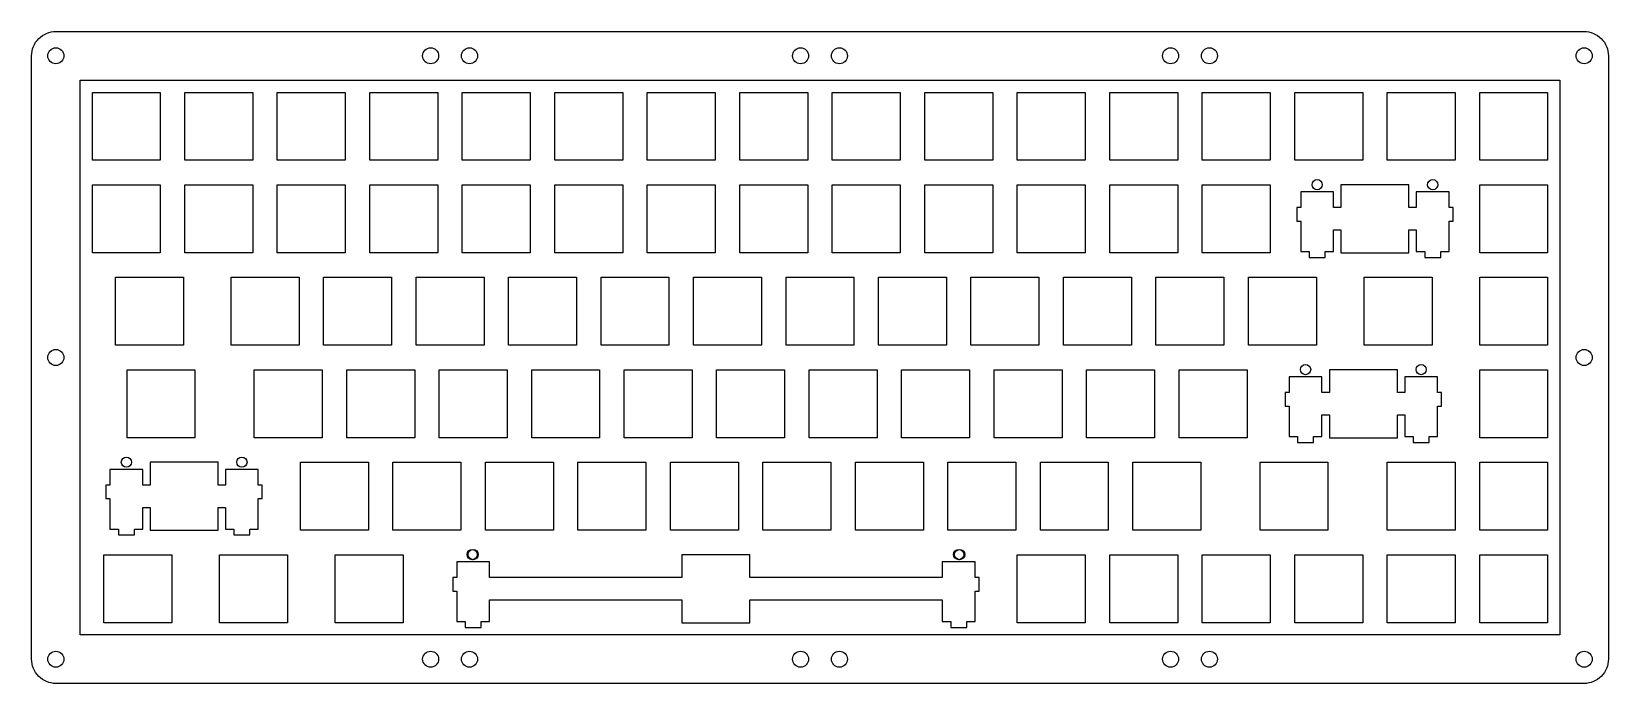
# Model space of a CAD drawing. Header units: millimetres. Extents: x -10 to 315, y -10 to 125.
import ezdxf

# ---------------------------------------------------------------- set-up
doc = ezdxf.new("R2010")
doc.units = ezdxf.units.MM
doc.layers.get('0').update_dxf_attribs({"linetype": 'CONTINUOUS'})

msp = doc.modelspace()

# ---------------------------------------------------------------- linework, layer by layer
msp.add_lwpolyline([(-9.9, 119.56, -0.414214), (-4.9, 124.56), (309.89, 124.56, -0.414214), (314.89, 119.56), (314.89, -4.74, -0.414214), (309.89, -9.74), (-4.9, -9.74, -0.414214), (-9.9, -4.74)], format="xyb", close=True)
for points in [[(0.1, 0.26), (0.1, 114.56), (304.89, 114.56), (304.89, 0.26)], [(16.62, 98.03), (2.62, 98.03), (2.62, 112.03), (16.62, 112.03)], [(35.67, 98.03), (21.67, 98.03), (21.67, 112.03), (35.67, 112.03)], [(40.72, 98.03), (40.72, 112.03), (54.72, 112.03), (54.72, 98.03)], [(59.77, 112.03), (73.77, 112.03), (73.77, 98.03), (59.77, 98.03)], [(78.82, 98.03), (78.82, 112.03), (92.82, 112.03), (92.82, 98.03)], [(97.87, 98.03), (97.87, 112.03), (111.87, 112.03), (111.87, 98.03)], [(130.92, 112.03), (130.92, 98.03), (116.92, 98.03), (116.92, 112.03)], [(149.97, 98.03), (135.97, 98.03), (135.97, 112.03), (149.97, 112.03)], [(169.02, 98.03), (155.02, 98.03), (155.02, 112.03), (169.02, 112.03)], [(188.07, 98.03), (174.07, 98.03), (174.07, 112.03), (188.07, 112.03)], [(193.12, 112.03), (207.12, 112.03), (207.12, 98.03), (193.12, 98.03)], [(226.17, 98.03), (212.17, 98.03), (212.17, 112.03), (226.17, 112.03)], [(245.22, 98.03), (231.22, 98.03), (231.22, 112.03), (245.22, 112.03)], [(264.27, 98.03), (250.27, 98.03), (250.27, 112.03), (264.27, 112.03)], [(269.32, 98.03), (269.32, 112.03), (283.32, 112.03), (283.32, 98.03)], [(288.37, 98.03), (288.37, 112.03), (302.37, 112.03), (302.37, 98.03)], [(2.62, 78.98), (2.62, 92.98), (16.62, 92.98), (16.62, 78.98)], [(35.67, 92.98), (35.67, 78.98), (21.67, 78.98), (21.67, 92.98)], [(40.72, 78.98), (40.72, 92.98), (54.72, 92.98), (54.72, 78.98)], [(73.77, 92.98), (73.77, 78.98), (59.77, 78.98), (59.77, 92.98)], [(92.82, 78.98), (78.82, 78.98), (78.82, 92.98), (92.82, 92.98)], [(111.87, 78.98), (97.87, 78.98), (97.87, 92.98), (111.87, 92.98)], [(130.92, 78.98), (116.92, 78.98), (116.92, 92.98), (130.92, 92.98)], [(135.97, 78.98), (135.97, 92.98), (149.97, 92.98), (149.97, 78.98)], [(169.02, 92.98), (169.02, 78.98), (155.02, 78.98), (155.02, 92.98)], [(174.07, 92.98), (188.07, 92.98), (188.07, 78.98), (174.07, 78.98)], [(207.12, 78.98), (193.12, 78.98), (193.12, 92.98), (207.12, 92.98)], [(212.17, 92.98), (226.17, 92.98), (226.17, 78.98), (212.17, 78.98)], [(245.22, 78.98), (231.22, 78.98), (231.22, 92.98), (245.22, 92.98)], [(253.24, 78.01), (256.54, 78.01), (256.54, 79.21), (258.27, 79.21), (258.27, 83.68), (259.8, 83.68), (259.8, 78.98), (273.79, 78.98), (273.79, 83.68), (275.32, 83.68), (275.32, 79.21), (277.05, 79.21), (277.05, 78.01), (280.34, 78.01), (280.34, 79.21), (282.07, 79.21), (282.07, 85.48), (282.89, 85.48), (282.89, 88.28), (282.07, 88.28), (282.07, 91.51), (275.32, 91.51), (275.32, 88.28), (273.79, 88.28), (273.79, 92.98), (259.8, 92.98), (259.8, 88.28), (258.27, 88.28), (258.27, 91.51), (251.52, 91.51), (251.52, 88.28), (250.69, 88.28), (250.69, 85.48), (251.52, 85.48), (251.52, 79.21), (253.24, 79.21)], [(302.37, 92.98), (302.37, 78.98), (288.37, 78.98), (288.37, 92.98)], [(21.38, 73.93), (21.38, 59.93), (7.38, 59.93), (7.38, 73.93)], [(31.19, 73.93), (45.19, 73.93), (45.19, 59.93), (31.19, 59.93)], [(50.24, 73.93), (64.24, 73.93), (64.24, 59.93), (50.24, 59.93)], [(69.29, 73.93), (83.29, 73.93), (83.29, 59.93), (69.29, 59.93)], [(88.34, 59.93), (88.34, 73.93), (102.34, 73.93), (102.34, 59.93)], [(107.39, 73.93), (121.39, 73.93), (121.39, 59.93), (107.39, 59.93)], [(126.45, 73.93), (140.44, 73.93), (140.44, 59.93), (126.45, 59.93)], [(159.49, 73.93), (159.49, 59.93), (145.5, 59.93), (145.5, 73.93)], [(178.54, 59.93), (164.54, 59.93), (164.54, 73.93), (178.54, 73.93)], [(197.59, 73.93), (197.59, 59.93), (183.59, 59.93), (183.59, 73.93)], [(216.64, 59.93), (202.65, 59.93), (202.65, 73.93), (216.64, 73.93)], [(235.69, 73.93), (235.69, 59.93), (221.69, 59.93), (221.69, 73.93)], [(254.74, 73.93), (254.74, 59.93), (240.75, 59.93), (240.75, 73.93)], [(278.56, 73.93), (278.56, 59.93), (264.56, 59.93), (264.56, 73.93)], [(302.37, 73.93), (302.37, 59.93), (288.37, 59.93), (288.37, 73.93)], [(23.76, 54.88), (23.76, 40.88), (9.76, 40.88), (9.76, 54.88)], [(35.96, 54.88), (49.96, 54.88), (49.96, 40.88), (35.96, 40.88)], [(55.01, 40.88), (55.01, 54.88), (69.01, 54.88), (69.01, 40.88)], [(74.06, 54.88), (88.06, 54.88), (88.06, 40.88), (74.06, 40.88)], [(93.11, 54.88), (107.11, 54.88), (107.11, 40.88), (93.11, 40.88)], [(112.16, 40.88), (112.16, 54.88), (126.16, 54.88), (126.16, 40.88)], [(131.21, 54.88), (145.21, 54.88), (145.21, 40.88), (131.21, 40.88)], [(150.26, 40.88), (150.26, 54.88), (164.26, 54.88), (164.26, 40.88)], [(169.31, 54.88), (183.31, 54.88), (183.31, 40.88), (169.31, 40.88)], [(188.36, 54.88), (202.36, 54.88), (202.36, 40.88), (188.36, 40.88)], [(207.41, 40.88), (207.41, 54.88), (221.41, 54.88), (221.41, 40.88)], [(240.46, 54.88), (240.46, 40.88), (226.46, 40.88), (226.46, 54.88)], [(248.31, 50.18), (248.31, 47.38), (249.14, 47.38), (249.14, 41.11), (250.86, 41.11), (250.86, 39.91), (254.16, 39.91), (254.16, 41.11), (255.89, 41.11), (255.89, 45.58), (257.41, 45.58), (257.41, 40.88), (271.41, 40.88), (271.41, 45.58), (272.94, 45.58), (272.94, 41.11), (274.66, 41.11), (274.66, 39.91), (277.96, 39.91), (277.96, 41.11), (279.69, 41.11), (279.69, 47.38), (280.51, 47.38), (280.51, 50.18), (279.69, 50.18), (279.69, 53.41), (272.94, 53.41), (272.94, 50.18), (271.41, 50.18), (271.41, 54.88), (257.41, 54.88), (257.41, 50.18), (255.89, 50.18), (255.89, 53.41), (249.14, 53.41), (249.14, 50.18)], [(288.37, 54.88), (302.37, 54.88), (302.37, 40.88), (288.37, 40.88)], [(28.53, 21.83), (28.53, 26.53), (30.05, 26.53), (30.05, 22.06), (31.77, 22.06), (31.77, 20.86), (35.08, 20.86), (35.08, 22.06), (36.8, 22.06), (36.8, 28.33), (37.63, 28.33), (37.63, 31.13), (36.8, 31.13), (36.8, 34.36), (30.05, 34.36), (30.05, 31.13), (28.53, 31.13), (28.53, 35.83), (14.53, 35.83), (14.53, 31.13), (13, 31.13), (13, 34.36), (6.25, 34.36), (6.25, 31.13), (5.43, 31.13), (5.43, 28.33), (6.25, 28.33), (6.25, 22.06), (7.98, 22.06), (7.98, 20.86), (11.28, 20.86), (11.28, 22.06), (13, 22.06), (13, 26.53), (14.53, 26.53), (14.53, 21.83)], [(59.48, 35.83), (59.48, 21.83), (45.48, 21.83), (45.48, 35.83)], [(78.53, 35.83), (78.53, 21.83), (64.53, 21.83), (64.53, 35.83)], [(83.58, 35.83), (97.58, 35.83), (97.58, 21.83), (83.58, 21.83)], [(102.63, 35.83), (116.63, 35.83), (116.63, 21.83), (102.63, 21.83)], [(121.68, 35.83), (135.68, 35.83), (135.68, 21.83), (121.68, 21.83)], [(140.73, 21.83), (140.73, 35.83), (154.73, 35.83), (154.73, 21.83)], [(173.78, 35.83), (173.78, 21.83), (159.78, 21.83), (159.78, 35.83)], [(192.83, 21.83), (178.83, 21.83), (178.83, 35.83), (192.83, 35.83)], [(197.88, 21.83), (197.88, 35.83), (211.88, 35.83), (211.88, 21.83)], [(216.93, 35.83), (230.93, 35.83), (230.93, 21.83), (216.93, 21.83)], [(243.13, 21.83), (243.13, 35.83), (257.12, 35.83), (257.12, 21.83)], [(283.32, 35.83), (283.32, 21.83), (269.32, 21.83), (269.32, 35.83)], [(288.37, 21.83), (288.37, 35.83), (302.37, 35.83), (302.37, 21.83)], [(19, 16.78), (19, 2.78), (5, 2.78), (5, 16.78)], [(28.81, 2.78), (28.81, 16.78), (42.81, 16.78), (42.81, 2.78)], [(66.63, 16.78), (66.63, 2.78), (52.63, 2.78), (52.63, 16.78)], [(84.44, 12.08), (84.44, 15.31), (77.69, 15.31), (77.69, 12.08), (76.86, 12.08), (76.86, 9.28), (77.69, 9.28), (77.69, 3.01), (79.41, 3.01), (79.41, 1.81), (82.71, 1.81), (82.71, 3.01), (84.44, 3.01), (84.44, 7.48), (124.06, 7.48), (124.06, 2.78), (138.06, 2.78), (138.06, 7.48), (177.69, 7.48), (177.69, 3.01), (179.41, 3.01), (179.41, 1.81), (182.71, 1.81), (182.71, 3.01), (184.44, 3.01), (184.44, 9.28), (185.26, 9.28), (185.26, 12.08), (184.44, 12.08), (184.44, 15.31), (177.69, 15.31), (177.69, 12.08), (138.06, 12.08), (138.06, 16.78), (124.06, 16.78), (124.06, 12.08)], [(193.12, 2.78), (193.12, 16.78), (207.12, 16.78), (207.12, 2.78)], [(226.17, 2.78), (212.17, 2.78), (212.17, 16.78), (226.17, 16.78)], [(245.22, 2.78), (231.22, 2.78), (231.22, 16.78), (245.22, 16.78)], [(264.27, 16.78), (264.27, 2.78), (250.27, 2.78), (250.27, 16.78)], [(283.32, 2.78), (269.32, 2.78), (269.32, 16.78), (283.32, 16.78)], [(288.37, 2.78), (288.37, 16.78), (302.37, 16.78), (302.37, 2.78)]]:
    msp.add_lwpolyline(points, close=True)
for centre, radius in [((-4.9, 119.56), 1.65), ((72.3, 119.56), 1.65), ((80.3, 119.56), 1.65), ((148.5, 119.56), 1.65), ((156.5, 119.56), 1.65), ((224.7, 119.56), 1.65), ((232.7, 119.56), 1.65), ((309.89, 119.56), 1.65), ((254.89, 93.01), 1.05), ((278.69, 93.01), 1.05), ((-4.9, 57.41), 1.65), ((309.89, 57.41), 1.65), ((252.51, 54.91), 1.05), ((276.31, 54.91), 1.05), ((9.63, 35.86), 1.05), ((33.43, 35.86), 1.05), ((80.86, 16.81), 1.05), ((81.06, 16.81), 1.05), ((181.06, 16.81), 1.05), ((181.26, 16.81), 1.05), ((-4.9, -4.74), 1.65), ((72.3, -4.74), 1.65), ((80.3, -4.74), 1.65), ((148.5, -4.74), 1.65), ((156.5, -4.74), 1.65), ((224.7, -4.74), 1.65), ((232.7, -4.74), 1.65), ((309.89, -4.74), 1.65)]:
    msp.add_circle(centre, radius)

doc.saveas('drawing.dxf')
